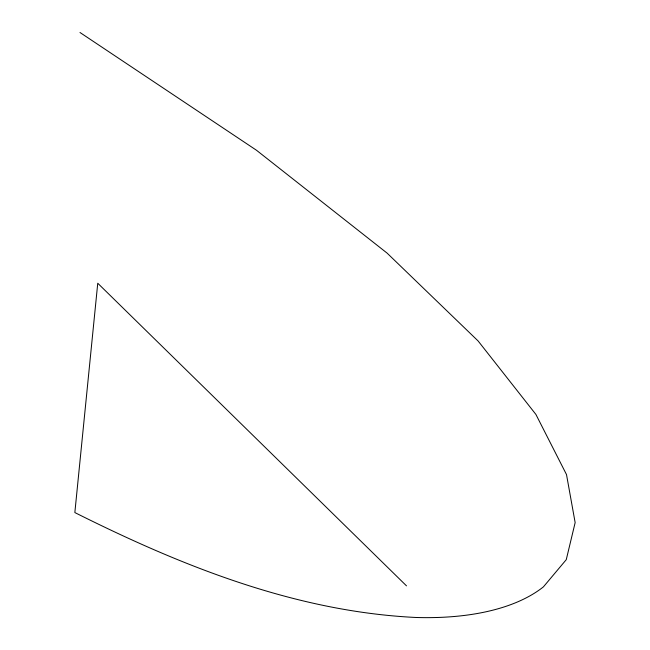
<?xml version="1.0" encoding="UTF-8"?>
<svg xmlns="http://www.w3.org/2000/svg" width="650" height="650" viewBox="0 0 650 650"><rect width="100%" height="100%" fill="white"/><g stroke="black" fill="none" stroke-linecap="round" stroke-linejoin="round"><path stroke-width="0.97" d="M79.991 32.5L256.466 150.239L387.083 253.102L478.099 340.957L535.909 414.44L566.508 474.589L575.153 522.6L566.264 559.658L543.424 586.852A246.074 120.559 17.1 0 1 416.317 617.492C295.758 611.756 181.561 565.996 74.847 512.566L97.752 283.238L406.51 585.861"/></g></svg>
